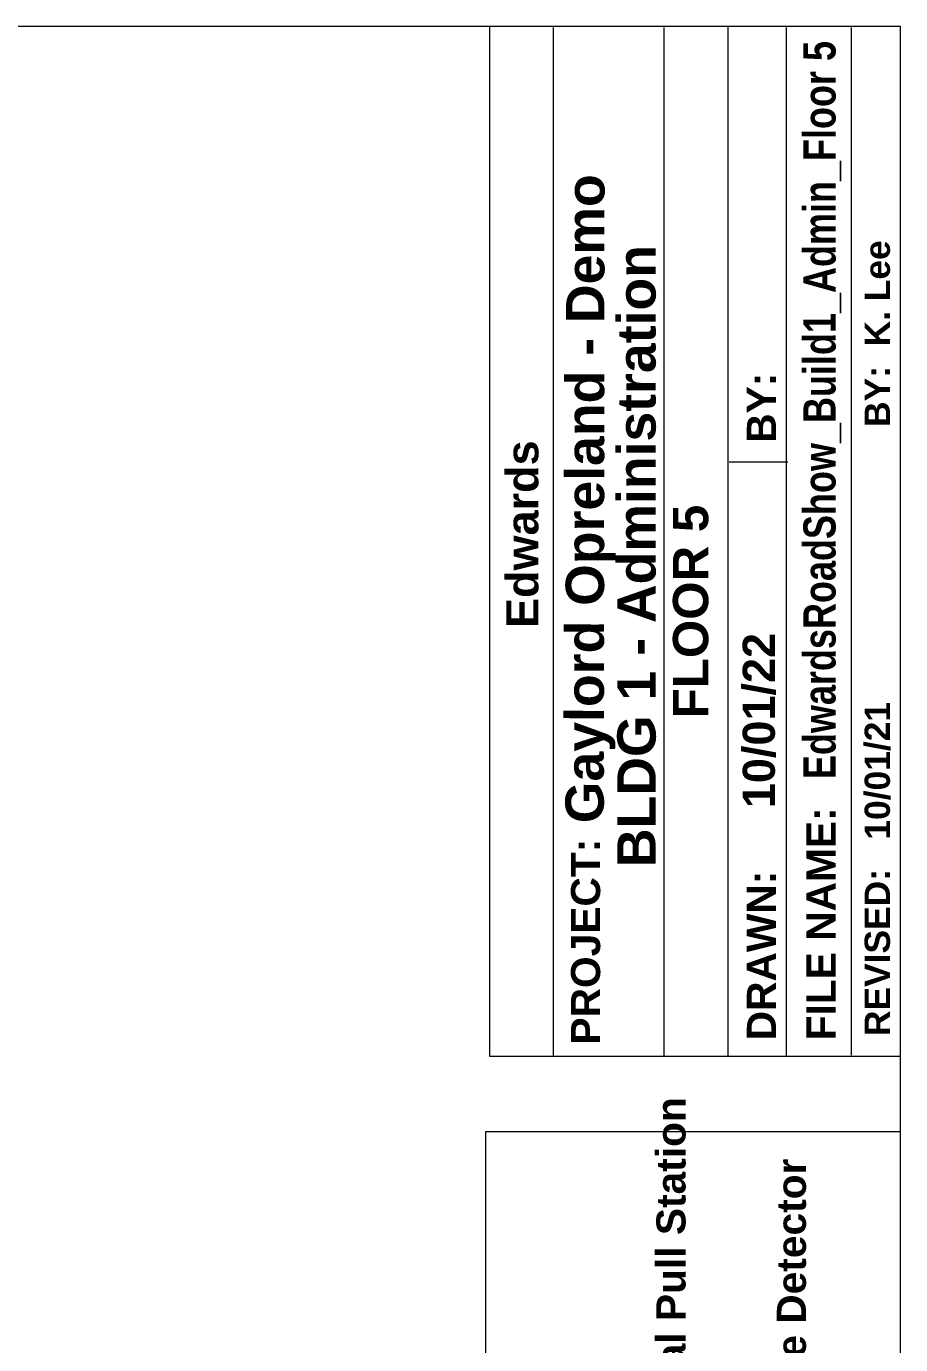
# Model space of a CAD drawing. Header units: inches. Extents: x -3.21 to 2.97, y -3.82 to 4.4.
# Drawn here: x 0.753 to 2.971, y 1.055 to 4.4 of the extents above; entities that cross this region are included whole.
import ezdxf

# ---------------------------------------------------------------- set-up
doc = ezdxf.new("R2010")
doc.units = ezdxf.units.IN
doc.header["$MEASUREMENT"] = 0
for name, color, linetype in [('BASELAYER', 7, 'Continuous'), ('BLDG2 - SECURITY', 7, 'Continuous'), ('Floor 5', 7, 'Continuous')]:
    doc.layers.add(name, color=color, linetype=linetype)
doc.styles.add('0', font='arialbd.ttf', dxfattribs={"height": 1})
doc.styles.add('1', font='arialbd.ttf', dxfattribs={"height": 1})
doc.styles.add('19', font='arialbd.ttf', dxfattribs={"height": 1})
doc.styles.add('2', font='arialbd.ttf', dxfattribs={"height": 1})
doc.styles.add('8', font='arialbd.ttf', dxfattribs={"height": 1})

msp = doc.modelspace()

# ---------------------------------------------------------------- linework, layer by layer
at = {"layer": 'BASELAYER', "color": 250, "lineweight": 5}
for points in [[(-3.2134, 4.3998), (-3.2134, 4.3998), (2.9714, 4.3998), (2.9714, 4.3998), (2.9714, 4.3998), (2.9714, 4.3998), (2.9714, -3.8152), (2.9714, -3.8152), (2.9714, -3.8152), (2.9714, -3.8152), (-3.2134, -3.8152), (-3.2134, -3.8152), (-3.2134, -3.8152), (-3.2134, -3.8152), (-3.2134, 4.3998), (-3.2134, 4.3998)], [(-3.2134, 4.3998), (-3.2134, 4.3998), (2.9714, 4.3998), (2.9714, 4.3998), (2.9714, 4.3998), (2.9714, 4.3998), (2.9714, -3.8152), (2.9714, -3.8152), (2.9714, -3.8152), (2.9714, -3.8152), (-3.2134, -3.8152), (-3.2134, -3.8152), (-3.2134, -3.8152), (-3.2134, -3.8152), (-3.2134, 4.3998), (-3.2134, 4.3998)], [(1.928, 4.3998), (1.928, 4.3998), (2.9714, 4.3998), (2.9714, 4.3998), (2.9714, 4.3998), (2.9714, 4.3998), (2.9714, 1.7867), (2.9714, 1.7867), (2.9714, 1.7867), (2.9714, 1.7867), (1.928, 1.7867), (1.928, 1.7867), (1.928, 1.7867), (1.928, 1.7867), (1.928, 4.3998), (1.928, 4.3998)], [(1.9183, 1.5949), (1.9183, 1.5949), (2.9714, 1.5949), (2.9714, 1.5949), (2.9714, 1.5949), (2.9714, 1.5949), (2.9714, -3.8151), (2.9714, -3.8151), (2.9714, -3.8151), (2.9714, -3.8151), (1.9183, -3.8151), (1.9183, -3.8151), (1.9183, -3.8151), (1.9183, -3.8151), (1.9183, 1.5949), (1.9183, 1.5949)]]:
    msp.add_open_spline(points, degree=3, knots=[0, 0, 0, 0, 0.2, 0.2, 0.2, 0.2, 0.4, 0.4, 0.4, 0.4, 0.6, 0.6, 0.6, 0.6, 1, 1, 1, 1], dxfattribs=at)
for points in [[(2.0902, 1.7867), (2.0902, 1.7867), (2.0902, 4.3971), (2.0902, 4.3971)], [(2.3713, 1.7867), (2.3713, 1.7867), (2.3713, 4.3971), (2.3713, 4.3971)], [(2.5335, 1.7867), (2.5335, 1.7867), (2.5335, 4.3998), (2.5335, 4.3998)], [(2.6822, 1.7867), (2.6822, 1.7867), (2.6822, 4.3971), (2.6822, 4.3971)], [(2.8471, 1.7894), (2.8471, 1.7894), (2.8471, 4.3971), (2.8471, 4.3971)], [(2.5362, 3.2946), (2.5362, 3.2946), (2.6849, 3.2946), (2.6849, 3.2946)]]:
    msp.add_open_spline(points, degree=3, dxfattribs=at)

# ---------------------------------------------------------------- texts
at = {"layer": 'BASELAYER', "color": 250, "style": '2', "width": 0.8}
msp.add_text('EdwardsRoadShow_Build1_Admin_Floor 5', height=0.08174, rotation=90, dxfattribs=at).set_placement((2.8064, 2.4899))
at = {"layer": 'BASELAYER', "color": 250}
for s, height, style, p in [('REVISED:   10/01/21                            BY:  K. Lee', 0.064225, '0', (2.9443, 1.8378)), ('BY:', 0.07395, '0', (2.6551, 3.3431)), ('Edwards', 0.08174, '0', (2.0523, 2.8733)), ('10/01/22', 0.08174, '1', (2.6524, 2.4161)), ('FILE NAME:', 0.07395, '0', (2.8064, 1.827)), ('PROJECT:', 0.07395, '0', (2.209, 1.8162)), ('DRAWN:', 0.07395, '0', (2.6551, 1.827)), ('Traditional Manual Pull Station', 0.073953, '0', (2.4256, 0.1733)), ('Traditional Smoke Detector', 0.073953, '0', (2.7311, 0.1837))]:
    msp.add_text(s, height=height, rotation=90, dxfattribs=dict(at, style=style)).set_placement(p)
at = {"layer": 'BLDG2 - SECURITY', "color": 250, "style": '8'}
msp.add_text('Gaylord Opreland - Demo', height=0.097311, rotation=89.9293, dxfattribs=at).set_placement((2.2181, 2.3779))
at = {"layer": 'Floor 5', "color": 250, "style": '19'}
msp.add_text('BLDG 1 - Administration', height=0.097311, rotation=90, dxfattribs=at).set_placement((2.3498, 2.2664))
at = {"layer": 'Floor 5', "color": 250, "insert": (2.3937, 2.6441), "char_height": 0.089527, "width": 0.876962, "attachment_point": 1, "rotation": 90}
msp.add_mtext('{\\fArial|b1|i0|c0|p34;FLOOR 5}', dxfattribs=at)

doc.saveas('drawing.dxf')
